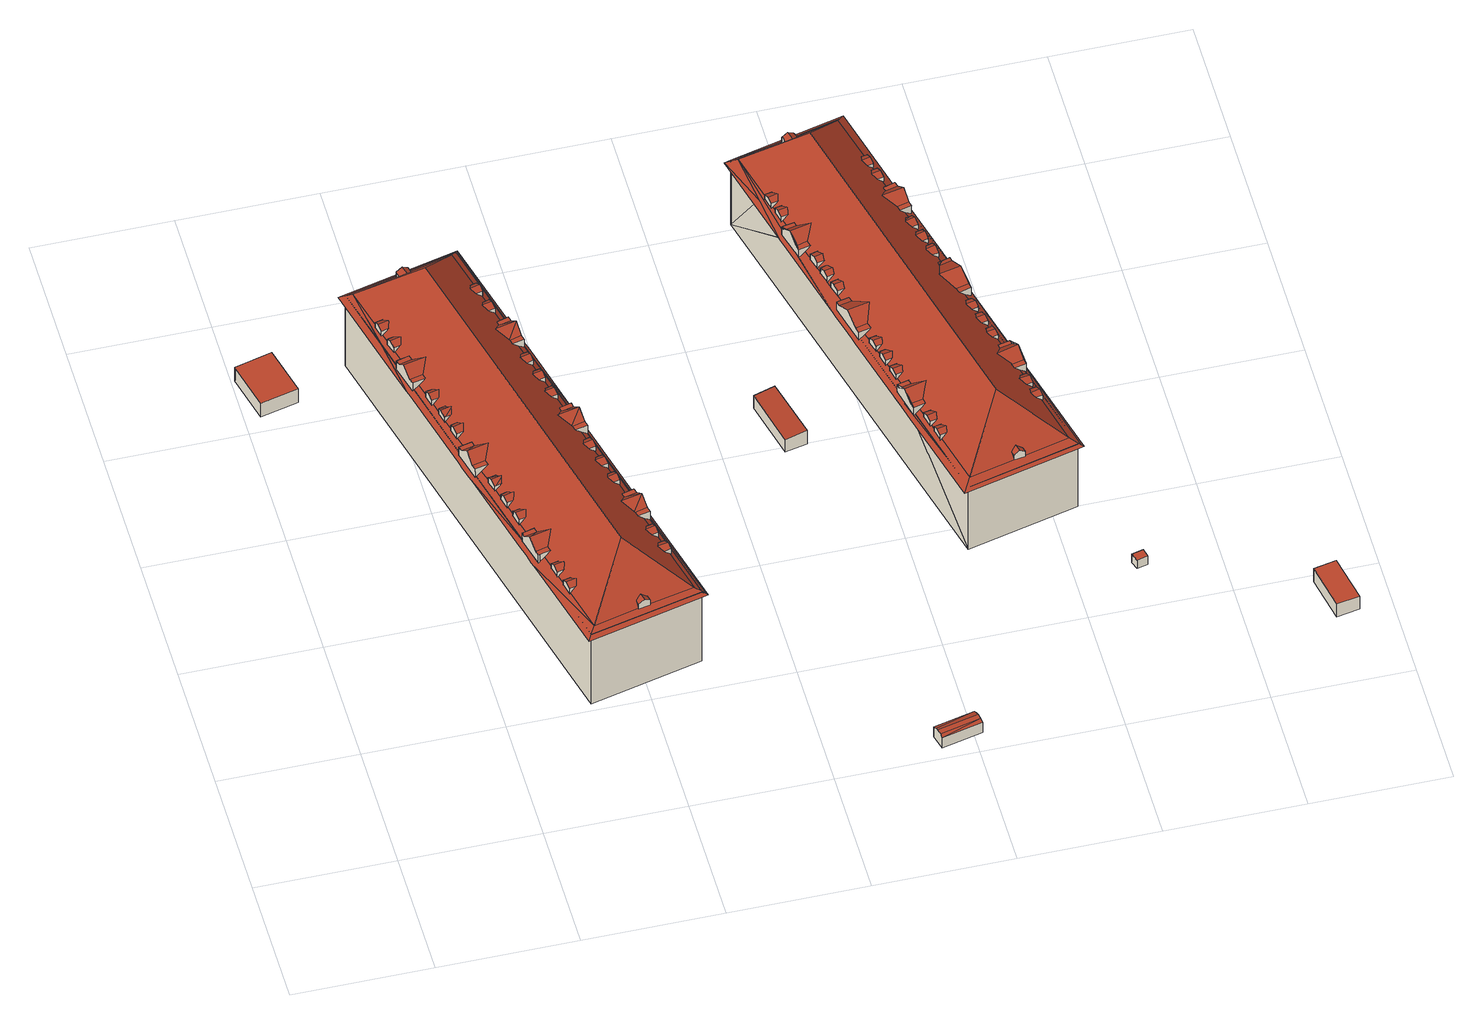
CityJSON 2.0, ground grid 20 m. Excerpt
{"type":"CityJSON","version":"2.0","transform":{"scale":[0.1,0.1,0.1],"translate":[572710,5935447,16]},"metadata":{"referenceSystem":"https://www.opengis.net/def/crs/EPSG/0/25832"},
"CityObjects":{
"building1":{"type":"Building","attributes":{"Grundfläche 2D":"42.204162","Grundhöhe NN":"17.381"},"geometry":[{"type":"Solid","lod":"3","boundaries":[[[[0,1,2,3]],[[4,5,3,2]],[[5,6,0,3]],[[6,7,1,0]],[[7,4,2,1]],[[7,6,5,4]]]],"semantics":{"surfaces":[{"type":"RoofSurface"},{"type":"WallSurface"},{"type":"GroundSurface"}],"values":[[0,1,1,1,1,2]]}}]},
"building2":{"type":"Building","attributes":{"Grundfläche 2D":"1165.401460","Grundhöhe NN":"16.329"},"children":["building2-1","building2-2","building2-3","building2-4","building2-5","building2-6","building2-7","building2-8","building2-9","building2-10","building2-11","building2-12","building2-13","building2-14","building2-15","building2-16","building2-17","building2-18","building2-19","building2-20","building2-21","building2-22"],"geometry":[{"type":"Solid","lod":"3","boundaries":[[[[8,9,10,11,12]],[[13,14,9,8,15]],[[16,13,15,17]],[[18,19,16,17]],[[20,21,22,23]],[[24,20,23,25]],[[26,27,28,25,29]],[[28,24,25]],[[30,31,26,29]],[[32,33,34]],[[32,34,35]],[[36,37,38,39]],[[33,37,36,34]],[[40,35,34,41]],[[42,43,40,41]],[[44,45,46]],[[44,47,45]],[[48,49,50,51]],[[47,49,48,45]],[[52,46,45,53]],[[54,55,52,53]],[[56,57,58,59,60,61,62,63]],[[64,61,60,59,65]],[[66,67,68,69,70,71,72,73,74,75,76,77,78,79,80,81,82,83,84,85,86,87,88,89,90,91,92,93,94,95,96,97,56,63,62]],[[98,99,100,101,102,103,104,105,106,107,108,109,110,72,71,111,112]],[[113,114,115,103,102,101,116,117]],[[118,119,120,113,117,116]],[[119,121,113,120]],[[122,123,124,125,126,127,128,113,121,119,129,130,131,132,133,134,135,136,137,138,139,140,141,142,143,144,145,146,147,148,149,150,151,152,153,154]],[[133,155,156,157,64,65,59,158,159,160,161,162,163,164,165,166,167,134]],[[24,28,27,26,31,142,141,140,139,138,137,136,135,168,169,170,171,172,173,174,162,161,160,159,158,59,175,176,113,128,127,126,125,124,10,9,14,13,16,19,152,151,150,149,148,147,146,145,21,20]],[[177,178,179,180,181,108,107,106,105,104,103,176,175,56,97,96,95,94,93,38,37,33,32,35,40,43,90,89,88,87,86,85,84,83,50,49,47,44,46,52,55,80,79,78,77,76,75,74,73,182,183]],[[56,175,59,58,57]],[[178,177,184]],[[178,184,179]],[[182,185,186,183]],[[177,183,186,184]],[[180,179,184,187]],[[188,189,181,180,187]],[[170,169,190,191]],[[168,192,193,190,169]],[[173,172,171,191,194]],[[171,170,191]],[[195,196,197,174,173,194]],[[114,113,176,103,115]],[[12,122,154,18,17,15,8]],[[153,152,19,18,154]],[[122,12,11,10,124,123]],[[25,23,22,144,143,30,29]],[[31,30,143,142]],[[22,21,145,144]],[[39,38,93,92]],[[34,36,39,92,91,42,41]],[[43,42,91,90]],[[185,182,73,72]],[[184,186,185,72,110,188,187]],[[110,109,108,181,189,188]],[[190,193,166,165,195,194,191]],[[196,195,165,164]],[[197,196,164,163]],[[174,197,163,162]],[[135,134,167,166,193,192,168]],[[51,50,83,82]],[[45,48,51,82,81,54,53]],[[55,54,81,80]],[[60,198,65,199,121,120,117,200,201,202]],[[203,60,202,204]],[[205,206,207,63,203,204,208]],[[201,200,102,206,205]],[[204,202,201,205,208]],[[61,60,203,62]],[[66,62,63,207,206,102,101,100,99,98,112,111,71,70,69,68,67]],[[62,203,63]],[[116,101,102,200,117]],[[121,199,209]],[[129,119,118,116,117,120,121,209,134,133,132,131,130]],[[133,134,209]],[[156,155,133,209,199,65,198,60,61,64,157]]]],"semantics":{"surfaces":[{"type":"RoofSurface"},{"type":"WallSurface"},{"type":"GroundSurface"}],"values":[[0,0,0,0,0,0,0,0,0,0,0,0,0,0,0,0,0,0,0,0,0,0,0,0,0,0,0,0,0,0,0,0,0,0,0,0,0,0,0,0,0,0,0,0,0,1,1,1,1,1,1,1,1,1,1,1,1,1,1,1,1,1,1,1,1,1,1,1,1,2,0,0,0,0,0,0,0,0]]}}]},
"building2-1":{"type":"BuildingInstallation","parents":["building2"],"geometry":[{"type":"MultiSurface","lod":"3","boundaries":[[[210,211,212,213,214,215]],[[216,217,214,213,218,219]],[[211,210,215,220,136]],[[137,221,217,216,219]],[[217,221,220,215,214]]],"semantics":{"surfaces":[{"type":"RoofSurface"},{"type":"WallSurface"}],"values":[0,0,1,1,1]}}]},
"building2-2":{"type":"BuildingInstallation","parents":["building2"],"geometry":[{"type":"MultiSurface","lod":"3","boundaries":[[[222,223,224,225,226,227]],[[228,229,226,225,230,231]],[[223,222,227,232,127]],[[128,233,229,228,231]],[[229,233,232,227,226]]],"semantics":{"surfaces":[{"type":"RoofSurface"},{"type":"WallSurface"}],"values":[0,0,1,1,1]}}]},
"building2-3":{"type":"BuildingInstallation","parents":["building2"],"geometry":[{"type":"MultiSurface","lod":"3","boundaries":[[[234,235,236,237,238,239]],[[240,241,242,235,234,243]],[[242,241,244]],[[239,245,246,243,234]],[[241,240,243,246,57,244]],[[239,238,237,58,245]]],"semantics":{"surfaces":[{"type":"RoofSurface"},{"type":"WallSurface"}],"values":[0,0,1,1,1,1]}}]},
"building2-4":{"type":"BuildingInstallation","parents":["building2"],"geometry":[{"type":"MultiSurface","lod":"3","boundaries":[[[247,248,249,250,251,252]],[[253,254,255,252,251,256]],[[257,250,249,248,85]],[[250,257,258,256,251]],[[254,253,256,258,84]]],"semantics":{"surfaces":[{"type":"RoofSurface"},{"type":"WallSurface"}],"values":[0,0,1,1,1]}}]},
"building2-5":{"type":"BuildingInstallation","parents":["building2"],"geometry":[{"type":"MultiSurface","lod":"3","boundaries":[[[259,260,261,262,263,264]],[[265,266,264,263,267]],[[105,261,260]],[[105,268,262,261]],[[262,268,104,267,263]],[[265,267,104]]],"semantics":{"surfaces":[{"type":"RoofSurface"},{"type":"WallSurface"}],"values":[0,0,1,1,1,1]}}]},
"building2-6":{"type":"BuildingInstallation","parents":["building2"],"geometry":[{"type":"MultiSurface","lod":"3","boundaries":[[[269,270,271,272,273]],[[274,270,269]],[[275,276,277]],[[278,272,271,275,277]],[[279,140,274,269,273]],[[278,277,276,141,280]],[[278,280,279,273,272]]],"semantics":{"surfaces":[{"type":"RoofSurface"},{"type":"WallSurface"}],"values":[0,0,0,0,1,1,1]}}]},
"building2-7":{"type":"BuildingInstallation","parents":["building2"],"geometry":[{"type":"MultiSurface","lod":"3","boundaries":[[[281,282,283,284,285]],[[286,287,285,284,288]],[[289,283,282,87]],[[283,289,290,288,284]],[[286,288,290,86]]],"semantics":{"surfaces":[{"type":"RoofSurface"},{"type":"WallSurface"}],"values":[0,0,1,1,1]}}]},
"building2-8":{"type":"BuildingInstallation","parents":["building2"],"geometry":[{"type":"MultiSurface","lod":"3","boundaries":[[[291,292,293,294,295]],[[296,297,298,299,295,294]],[[300,293,292,77]],[[293,300,301,296,294]],[[301,76,298,297,296]]],"semantics":{"surfaces":[{"type":"RoofSurface"},{"type":"WallSurface"}],"values":[0,0,1,1,1]}}]},
"building2-9":{"type":"BuildingInstallation","parents":["building2"],"geometry":[{"type":"MultiSurface","lod":"3","boundaries":[[[302,303,304,305,306,307]],[[308,309,306,305,310,311]],[[303,302,307,312,160]],[[309,308,311,161,313]],[[309,313,312,307,306]]],"semantics":{"surfaces":[{"type":"RoofSurface"},{"type":"WallSurface"}],"values":[0,0,1,1,1]}}]},
"building2-10":{"type":"BuildingInstallation","parents":["building2"],"geometry":[{"type":"MultiSurface","lod":"3","boundaries":[[[314,315,316,317,318,319]],[[320,321,318,317,322,323]],[[315,314,319,324,158]],[[321,320,323,159,325]],[[321,325,324,319,318]]],"semantics":{"surfaces":[{"type":"RoofSurface"},{"type":"WallSurface"}],"values":[0,0,1,1,1]}}]},
"building2-11":{"type":"BuildingInstallation","parents":["building2"],"geometry":[{"type":"MultiSurface","lod":"3","boundaries":[[[326,327,328,329,330]],[[331,327,326]],[[332,333,334]],[[335,329,328,332,334]],[[331,326,330,336,148]],[[337,335,334,333,149]],[[335,337,336,330,329]]],"semantics":{"surfaces":[{"type":"RoofSurface"},{"type":"WallSurface"}],"values":[0,0,0,0,1,1,1]}}]},
"building2-12":{"type":"BuildingInstallation","parents":["building2"],"geometry":[{"type":"MultiSurface","lod":"3","boundaries":[[[338,339,340,341,342]],[[343,344,345,339,338]],[[342,341,340,346,125]],[[347,345,344,343,126]],[[345,347,346,340,339]]],"semantics":{"surfaces":[{"type":"RoofSurface"},{"type":"WallSurface"}],"values":[0,0,1,1,1]}}]},
"building2-13":{"type":"BuildingInstallation","parents":["building2"],"geometry":[{"type":"MultiSurface","lod":"3","boundaries":[[[348,349,350,351,352]],[[353,354,350,349,355]],[[356,348,352,89]],[[348,356,357,355,349]],[[357,88,353,355]]],"semantics":{"surfaces":[{"type":"RoofSurface"},{"type":"WallSurface"}],"values":[0,0,1,1,1]}}]},
"building2-14":{"type":"BuildingInstallation","parents":["building2"],"geometry":[{"type":"MultiSurface","lod":"3","boundaries":[[[358,359,360,361,362]],[[363,364,361,360]],[[359,358,362,365,138]],[[364,363,139,366]],[[364,366,365,362,361]]],"semantics":{"surfaces":[{"type":"RoofSurface"},{"type":"WallSurface"}],"values":[0,0,1,1,1]}}]},
"building2-15":{"type":"BuildingInstallation","parents":["building2"],"geometry":[{"type":"MultiSurface","lod":"3","boundaries":[[[367,368,369,370,371]],[[372,373,374,371,370,375]],[[376,369,368,79]],[[369,376,377,375,370]],[[377,78,373,372,375]]],"semantics":{"surfaces":[{"type":"RoofSurface"},{"type":"WallSurface"}],"values":[0,0,1,1,1]}}]},
"building2-16":{"type":"BuildingInstallation","parents":["building2"],"geometry":[{"type":"MultiSurface","lod":"3","boundaries":[[[378,379,380,381,382,383]],[[384,385,382,381,386,387]],[[379,378,383,388,146]],[[147,389,385,384,387]],[[385,389,388,383,382]]],"semantics":{"surfaces":[{"type":"RoofSurface"},{"type":"WallSurface"}],"values":[0,0,1,1,1]}}]},
"building2-17":{"type":"BuildingInstallation","parents":["building2"],"geometry":[{"type":"MultiSurface","lod":"3","boundaries":[[[390,391,392,393,394,395]],[[396,397,394,393,398,399]],[[391,390,395,400,150]],[[151,401,397,396,399]],[[397,401,400,395,394]]],"semantics":{"surfaces":[{"type":"RoofSurface"},{"type":"WallSurface"}],"values":[0,0,1,1,1]}}]},
"building2-18":{"type":"BuildingInstallation","parents":["building2"],"geometry":[{"type":"MultiSurface","lod":"3","boundaries":[[[402,403,404,405]],[[403,402,406,407,408]],[[405,404,107]],[[405,107,409,406,402]],[[409,106,408,407,406]]],"semantics":{"surfaces":[{"type":"RoofSurface"},{"type":"WallSurface"}],"values":[0,0,1,1,1]}}]},
"building2-19":{"type":"BuildingInstallation","parents":["building2"],"geometry":[{"type":"MultiSurface","lod":"3","boundaries":[[[410,411,412,413,414,415]],[[416,417,415,414,418]],[[97,419,413,412,411]],[[413,419,420,418,414]],[[416,418,420,96]]],"semantics":{"surfaces":[{"type":"RoofSurface"},{"type":"WallSurface"}],"values":[0,0,1,1,1]}}]},
"building2-20":{"type":"BuildingInstallation","parents":["building2"],"geometry":[{"type":"MultiSurface","lod":"3","boundaries":[[[421,422,423,424,425]],[[426,427,428,423,422,429]],[[95,430,421,425]],[[421,430,431,429,422]],[[427,426,429,431,94]]],"semantics":{"surfaces":[{"type":"RoofSurface"},{"type":"WallSurface"}],"values":[0,0,1,1,1]}}]},
"building2-21":{"type":"BuildingInstallation","parents":["building2"],"geometry":[{"type":"MultiSurface","lod":"3","boundaries":[[[432,433,434,435,436,437]],[[438,439,440,437,436,441]],[[442,435,434,433,75]],[[435,442,443,441,436]],[[443,74,439,438,441]]],"semantics":{"surfaces":[{"type":"RoofSurface"},{"type":"WallSurface"}],"values":[0,0,1,1,1]}}]},
"building2-22":{"type":"BuildingInstallation","parents":["building2"],"geometry":[{"type":"MultiSurface","lod":"3","boundaries":[[[444,445,446,447,448,449]],[[450,451,448,447,452,453]],[[445,444,449,454,114]],[[115,455,451,450,453]],[[451,455,454,449,448]]],"semantics":{"surfaces":[{"type":"RoofSurface"},{"type":"WallSurface"}],"values":[0,0,1,1,1]}}]},
"building3":{"type":"Building","attributes":{"Grundfläche 2D":"14.550416","Grundhöhe NN":"18.063"},"geometry":[{"type":"Solid","lod":"3","boundaries":[[[[456,457,458]],[[459,457,456]],[[460,459,456,461]],[[462,460,461,463,464]],[[462,464,465]],[[458,457,466,467]],[[464,463,461,456,458,467,468]],[[465,464,468,469]],[[457,459,460,462,465,469,466]],[[468,467,466,469]]]],"semantics":{"surfaces":[{"type":"RoofSurface"},{"type":"WallSurface"},{"type":"GroundSurface"}],"values":[[0,0,0,0,0,1,1,1,1,2]]}}]},
"building4":{"type":"Building","attributes":{"Grundfläche 2D":"29.953715","Grundhöhe NN":"17.916"},"geometry":[{"type":"Solid","lod":"3","boundaries":[[[[470,471,472,473]],[[474,475,473,472]],[[475,476,470,473]],[[476,477,471,470]],[[477,474,472,471]],[[477,476,475,474]]]],"semantics":{"surfaces":[{"type":"RoofSurface"},{"type":"WallSurface"},{"type":"GroundSurface"}],"values":[[0,1,1,1,1,2]]}}]},
"building5":{"type":"Building","attributes":{"Grundfläche 2D":"1111.684015","Grundhöhe NN":"17.907"},"children":["building5-1","building5-2","building5-3","building5-4","building5-5","building5-6","building5-7","building5-8","building5-9","building5-10","building5-11","building5-12","building5-13","building5-14","building5-15","building5-16","building5-17","building5-18","building5-19","building5-20","building5-21","building5-22"],"geometry":[{"type":"MultiSurface","lod":"3","boundaries":[[[478,479,480,481,482]],[[483,484,485,486,487]],[[480,479,485,484]],[[488,489,490,483,487]],[[491,492,493,494]],[[495,491,494,496]],[[497,495,496,498]],[[499,500,497,498]],[[501,502,503,504]],[[503,502,505]],[[506,505,502]],[[507,508,509]],[[510,511,508,507,512]],[[513,514,509,508,511]],[[503,514,513,504]],[[515,516,517,518,519,520,521,522]],[[517,523,524,525,526,527,528,529,530,531,532,533,534,535,536,537,538,539,540,541,542,543,544,545,546,547,548,549,550,551,552,553,554,555,556,557,558,559,560,561,562,563,564,565,566,519,518]],[[567,568,569,570,571,572,573,574,575,576,577,578,579,580,581,582,583,584,585,586,587,588,589,590,591,592,593,594,595,596,597,598,599,600,601,602,603,522,521,520,604,605,606,607,608,609,610,611,612,613,614,615,616]],[[616,615,614,617,618]],[[619,620,554,621,622,616,618,617]],[[623,619,624,555]],[[554,620,619,623,555]],[[556,555,554,555,624]],[[625,626,627,628,554,553,629]],[[630,631,632,549,548,547,546,545,544,543,542,492,491,495,497,500,539,538,537,536,535,534,533,532,633,634,635,636,637,527,526,525,524,523,517,638,639,554,628,627,626,625,629,640,641]],[[581,580,579,578,577,642,643,644,645,646,647,648,571,570,569,568,567,616,639,638,522,603,602,601,600,599,488,487,486,485,479,478,594,593,592,591,590,589,588,587,512,507,509,514,503,505,506,584,583,582]],[[649,650,634,633,651]],[[650,652,635,634]],[[653,636,635,652]],[[637,636,653,654,655]],[[656,657,648,647,658]],[[647,646,645,659,658]],[[660,659,645,644,643]],[[642,661,662,663,660,643]],[[664,665,641,640,666]],[[630,667,668,631]],[[667,630,641,665]],[[632,631,668,669]],[[522,638,517,516,515]],[[621,554,639,616,622]],[[481,480,484]],[[484,483,490]],[[652,650,649]],[[654,653,652]],[[667,665,664]],[[668,667,670,669]],[[594,478,482,481,596,595]],[[597,490,489,488,599,598]],[[490,597,596,481,484]],[[496,494,493,541,540,499,498]],[[500,499,540,539]],[[493,492,542,541]],[[506,502,501,585,584]],[[510,512,587,586]],[[513,511,510,586,585,501,504]],[[649,530,529,654,652]],[[654,529,528,527,637,655]],[[532,531,530,649,651,633]],[[571,648,657,656,573,572]],[[575,574,663,662,661,642,577,576]],[[663,574,573,656,658,659,660]],[[669,670,667,664,552,551,550]],[[549,632,669,550]],[[666,640,629,553]],[[664,666,553,552]],[[671,672,673,521,674,675,676]],[[671,676,677,678]],[[679,677,680,681]],[[677,679,678]],[[682,683,684,620,685,618,615,680,677,686]],[[684,683,623]],[[687,683,688,689]],[[683,687,690]],[[555,623,683,690,691]],[[689,688,692,518]],[[674,692,688,675]],[[688,683,682,686,677,676,675]],[[521,520,519,518,692,674]],[[605,604,520,521,673,672,671,606]],[[671,678,576,609,608,607,606,595]],[[606,671,595]],[[576,678,609]],[[610,609,678,611]],[[615,614,613,612,611,678,679,681,680]],[[614,615,618,617]],[[617,618,685,620,619]],[[620,684,623,619]],[[557,556,624,555,691,690,687,558]],[[550,687,693,694,689,565,564,563,562,561,560,559,558]],[[550,558,687]],[[687,689,693]],[[689,694,693]],[[566,565,689,518,519]]],"semantics":{"surfaces":[{"type":"RoofSurface"},{"type":"WallSurface"},{"type":"GroundSurface"}],"values":[0,0,0,0,0,0,0,0,0,0,0,0,0,0,0,0,0,0,0,0,0,0,0,0,0,0,0,0,0,0,0,0,0,0,0,0,0,0,0,0,1,1,1,1,1,1,1,1,1,1,1,1,1,1,1,1,1,1,1,1,1,1,1,1,1,1,1,1,1,1,1,1,1,1,1,1,2,0,0,0,0,0,0,0,0,0,0,0,0,0,0,0,0]}}]},
"building5-1":{"type":"BuildingInstallation","parents":["building5"],"geometry":[{"type":"MultiSurface","lod":"3","boundaries":[[[695,696,697,698,699,700]],[[701,702,699,698,703,704]],[[696,695,700,705,535]],[[702,701,704,536,706]],[[702,706,705,700,699]]],"semantics":{"surfaces":[{"type":"RoofSurface"},{"type":"WallSurface"}],"values":[0,0,1,1,1]}}]},
"building5-2":{"type":"BuildingInstallation","parents":["building5"],"geometry":[{"type":"MultiSurface","lod":"3","boundaries":[[[707,708,709,710,711]],[[712,710,709,713,714]],[[707,711,543]],[[544,712,714]],[[712,544,543,711,710]]],"semantics":{"surfaces":[{"type":"RoofSurface"},{"type":"WallSurface"}],"values":[0,0,1,1,1]}}]},
"building5-3":{"type":"BuildingInstallation","parents":["building5"],"geometry":[{"type":"MultiSurface","lod":"3","boundaries":[[[715,716,717,718,719,720]],[[721,722,723,720,719,724]],[[718,717,716,603,725]],[[718,725,726,724,719]],[[722,721,724,726,602]]],"semantics":{"surfaces":[{"type":"RoofSurface"},{"type":"WallSurface"}],"values":[0,0,1,1,1]}}]},
"building5-4":{"type":"BuildingInstallation","parents":["building5"],"geometry":[{"type":"MultiSurface","lod":"3","boundaries":[[[727,728,729,730,731,732]],[[733,734,731,730,735,736]],[[728,727,732,737,533]],[[738,734,733,736,534]],[[734,738,737,732,731]]],"semantics":{"surfaces":[{"type":"RoofSurface"},{"type":"WallSurface"}],"values":[0,0,1,1,1]}}]},
"building5-5":{"type":"BuildingInstallation","parents":["building5"],"geometry":[{"type":"MultiSurface","lod":"3","boundaries":[[[739,740,741,742,743,744]],[[745,746,747,744,743,748]],[[742,741,740,593,749]],[[742,749,750,748,743]],[[745,748,750,592,746]]],"semantics":{"surfaces":[{"type":"RoofSurface"},{"type":"WallSurface"}],"values":[0,0,1,1,1]}}]},
"building5-6":{"type":"BuildingInstallation","parents":["building5"],"geometry":[{"type":"MultiSurface","lod":"3","boundaries":[[[751,752,753,754,755]],[[756,757,758,752,751,759]],[[755,516,760,759,751]],[[761,757,756,759,760,515]],[[758,757,761]],[[516,755,754]]],"semantics":{"surfaces":[{"type":"RoofSurface"},{"type":"WallSurface"}],"values":[0,0,1,1,1,1]}}]},
"building5-7":{"type":"BuildingInstallation","parents":["building5"],"geometry":[{"type":"MultiSurface","lod":"3","boundaries":[[[762,763,764,765,766,767]],[[768,769,766,765,770,771]],[[772,621,763,762,767]],[[769,768,771,622,773]],[[769,773,772,767,766]]],"semantics":{"surfaces":[{"type":"RoofSurface"},{"type":"WallSurface"}],"values":[0,0,1,1,1]}}]},
"building5-8":{"type":"BuildingInstallation","parents":["building5"],"geometry":[{"type":"MultiSurface","lod":"3","boundaries":[[[774,775,776,777,778,779]],[[780,781,782,779,778,783]],[[777,776,775,581,784]],[[777,784,785,783,778]],[[781,780,783,785,580]]],"semantics":{"surfaces":[{"type":"RoofSurface"},{"type":"WallSurface"}],"values":[0,0,1,1,1]}}]},
"building5-9":{"type":"BuildingInstallation","parents":["building5"],"geometry":[{"type":"MultiSurface","lod":"3","boundaries":[[[786,787,788,789,790,791]],[[792,793,790,789,794,795]],[[787,786,791,796,525]],[[526,797,793,792,795]],[[793,797,796,791,790]]],"semantics":{"surfaces":[{"type":"RoofSurface"},{"type":"WallSurface"}],"values":[0,0,1,1,1]}}]},
"building5-10":{"type":"BuildingInstallation","parents":["building5"],"geometry":[{"type":"MultiSurface","lod":"3","boundaries":[[[798,799,800,801,802,803]],[[804,805,806,803,802,807]],[[801,800,799,591,808]],[[801,808,809,807,802]],[[805,804,807,809,590]]],"semantics":{"surfaces":[{"type":"RoofSurface"},{"type":"WallSurface"}],"values":[0,0,1,1,1]}}]},
"building5-11":{"type":"BuildingInstallation","parents":["building5"],"geometry":[{"type":"MultiSurface","lod":"3","boundaries":[[[810,811,812,813,814,815]],[[816,817,814,813,818,819]],[[811,810,815,820,537]],[[817,816,819,538,821]],[[817,821,820,815,814]]],"semantics":{"surfaces":[{"type":"RoofSurface"},{"type":"WallSurface"}],"values":[0,0,1,1,1]}}]},
"building5-12":{"type":"BuildingInstallation","parents":["building5"],"geometry":[{"type":"MultiSurface","lod":"3","boundaries":[[[822,823,824,825,826,827]],[[828,829,826,825,830,831]],[[823,822,827,832,625]],[[829,828,831,626,833]],[[829,833,832,827,826]]],"semantics":{"surfaces":[{"type":"RoofSurface"},{"type":"WallSurface"}],"values":[0,0,1,1,1]}}]},
"building5-13":{"type":"BuildingInstallation","parents":["building5"],"geometry":[{"type":"MultiSurface","lod":"3","boundaries":[[[834,835,836,837,838,839]],[[840,841,842,839,838,843]],[[837,836,835,570,844]],[[837,844,845,843,838]],[[840,843,845,569,841]]],"semantics":{"surfaces":[{"type":"RoofSurface"},{"type":"WallSurface"}],"values":[0,0,1,1,1]}}]},
"building5-14":{"type":"BuildingInstallation","parents":["building5"],"geometry":[{"type":"MultiSurface","lod":"3","boundaries":[[[846,847,848,849,850,851]],[[852,853,851,850,854]],[[855,853,852]],[[849,848,847,579,856]],[[849,856,857,854,850]],[[855,852,854,857,578]]],"semantics":{"surfaces":[{"type":"RoofSurface"},{"type":"WallSurface"}],"values":[0,0,0,1,1,1]}}]},
"building5-15":{"type":"BuildingInstallation","parents":["building5"],"geometry":[{"type":"MultiSurface","lod":"3","boundaries":[[[858,859,860,861,862]],[[863,861,860,864,865,866]],[[859,858,862,867,600]],[[601,868,863,866,865]],[[863,868,867,862,861]]],"semantics":{"surfaces":[{"type":"RoofSurface"},{"type":"WallSurface"}],"values":[0,0,1,1,1]}}]},
"building5-16":{"type":"BuildingInstallation","parents":["building5"],"geometry":[{"type":"MultiSurface","lod":"3","boundaries":[[[869,870,871,872,873]],[[874,875,872,871,876,877]],[[873,545,869]],[[878,875,874,877,546]],[[875,878,545,873,872]]],"semantics":{"surfaces":[{"type":"RoofSurface"},{"type":"WallSurface"}],"values":[0,0,1,1,1]}}]},
"building5-17":{"type":"BuildingInstallation","parents":["building5"],"geometry":[{"type":"MultiSurface","lod":"3","boundaries":[[[879,880,881,882]],[[883,884,880,879]],[[882,881,583,885]],[[882,885,886,883,879]],[[884,883,886,582]]],"semantics":{"surfaces":[{"type":"RoofSurface"},{"type":"WallSurface"}],"values":[0,0,1,1,1]}}]},
"building5-18":{"type":"BuildingInstallation","parents":["building5"],"geometry":[{"type":"MultiSurface","lod":"3","boundaries":[[[887,888,889,890,891,892]],[[893,894,895,888,887,896]],[[892,891,890,568,897]],[[892,897,898,896,887]],[[893,896,898,567,894]]],"semantics":{"surfaces":[{"type":"RoofSurface"},{"type":"WallSurface"}],"values":[0,0,1,1,1]}}]},
"building5-19":{"type":"BuildingInstallation","parents":["building5"],"geometry":[{"type":"MultiSurface","lod":"3","boundaries":[[[899,900,901,902,903]],[[904,905,902,901,906,907]],[[899,903,547]],[[908,905,904,907,548]],[[905,908,547,903,902]]],"semantics":{"surfaces":[{"type":"RoofSurface"},{"type":"WallSurface"}],"values":[0,0,1,1,1]}}]},
"building5-20":{"type":"BuildingInstallation","parents":["building5"],"geometry":[{"type":"MultiSurface","lod":"3","boundaries":[[[909,910,911,912,913,914]],[[915,916,913,912,917,918]],[[910,909,914,919,523]],[[916,915,918,524,920]],[[916,920,919,914,913]]],"semantics":{"surfaces":[{"type":"RoofSurface"},{"type":"WallSurface"}],"values":[0,0,1,1,1]}}]},
"building5-21":{"type":"BuildingInstallation","parents":["building5"],"geometry":[{"type":"MultiSurface","lod":"3","boundaries":[[[921,922,923,924,925,926]],[[927,928,929,926,925,930]],[[924,923,922,589,931]],[[924,931,932,930,925]],[[928,927,930,932,588]]],"semantics":{"surfaces":[{"type":"RoofSurface"},{"type":"WallSurface"}],"values":[0,0,1,1,1]}}]},
"building5-22":{"type":"BuildingInstallation","parents":["building5"],"geometry":[{"type":"MultiSurface","lod":"3","boundaries":[[[933,934,935,936,937,938]],[[939,940,937,936,941,942]],[[934,933,938,943,627]],[[940,939,942,628,944]],[[940,944,943,938,937]]],"semantics":{"surfaces":[{"type":"RoofSurface"},{"type":"WallSurface"}],"values":[0,0,1,1,1]}}]},
"building6":{"type":"Building","attributes":{"Grundfläche 2D":"2.301781","Grundhöhe NN":"17.955"},"geometry":[{"type":"Solid","lod":"3","boundaries":[[[[945,946,947,948]],[[949,950,948,947]],[[950,951,945,948]],[[951,952,946,945]],[[952,949,947,946]],[[952,951,950,949]]]],"semantics":{"surfaces":[{"type":"RoofSurface"},{"type":"WallSurface"},{"type":"GroundSurface"}],"values":[[0,1,1,1,1,2]]}}]},
"building7":{"type":"Building","attributes":{"Grundfläche 2D":"24.076117","Grundhöhe NN":"17.583"},"geometry":[{"type":"Solid","lod":"3","boundaries":[[[[953,954,955,956]],[[957,958,956,955]],[[958,959,953,956]],[[959,960,954,953]],[[960,957,955,954]],[[960,959,958,957]]]],"semantics":{"surfaces":[{"type":"RoofSurface"},{"type":"WallSurface"},{"type":"GroundSurface"}],"values":[[0,1,1,1,1,2]]}}]}
},
"vertices":[
[20,816,41],[75,829,41],[57,902,41],[3,888,41],[57,902,14],[3,888,14],[20,816,14],[75,829,14],
[190,737,154],[209,742,154],[207,749,154],[191,745,154],[188,744,154],[225,730,167],[209,741,155],[193,723,167],[216,712,154],[197,707,154],[199,700,154],[218,704,154],[251,570,154],[249,577,154],[230,572,154],[232,565,154],[251,569,155],[236,551,167],[258,540,154],[258,540,155],[267,558,167],[239,535,154],[241,528,154],[260,532,154],[412,412,167],[427,400,155],[442,419,167],[421,429,155],[446,404,154],[428,399,154],[430,392,154],[448,396,154],[421,429,154],[439,434,154],[437,441,154],[419,436,154],[369,584,167],[400,591,167],[378,601,155],[385,572,155],[404,576,154],[386,571,154],[388,564,154],[406,568,154],[378,601,154],[396,606,154],[395,613,154],[377,608,154],[473,256,145],[408,241,145],[391,237,145],[326,221,145],[320,212,139],[315,205,134],[490,248,134],[482,252,139],[278,355,134],[299,297,139],[444,436,134],[442,442,134],[409,577,134],[405,592,134],[402,608,134],[400,614,134],[363,740,139],[355,738,145],[360,717,145],[364,700,145],[368,683,145],[373,666,145],[377,649,145],[381,632,145],[386,611,145],[395,613,138],[406,568,138],[397,566,145],[402,546,145],[406,528,145],[411,511,145],[415,494,145],[419,478,145],[423,461,145],[428,439,145],[437,441,138],[448,396,138],[439,394,145],[444,373,145],[449,356,145],[453,340,145],[457,323,145],[363,764,134],[359,780,134],[358,786,134],[321,936,134],[316,929,139],[310,920,145],[326,855,145],[330,838,145],[335,821,145],[339,804,145],[344,783,145],[350,784,140],[352,785,139],[369,742,134],[367,749,134],[164,884,145],[228,900,145],[245,904,145],[146,893,134],[155,888,140],[183,743,134],[192,706,134],[178,797,140],[179,793,140],[188,744,138],[191,745,140],[198,747,145],[192,769,145],[188,786,145],[184,802,145],[180,819,145],[194,699,134],[227,564,134],[230,550,134],[234,534,134],[236,527,134],[274,400,139],[282,402,145],[276,425,145],[272,442,145],[268,459,145],[264,476,145],[260,492,145],[256,509,145],[250,530,145],[241,528,138],[230,572,138],[240,574,145],[234,596,145],[230,614,145],[226,630,145],[222,647,145],[218,664,145],[214,681,145],[208,702,145],[200,700,139],[199,700,138],[269,392,134],[273,378,134],[276,362,134],[310,287,145],[306,304,145],[302,320,145],[298,337,145],[293,358,145],[286,357,140],[286,356,140],[284,356,138],[273,400,138],[273,400,139],[291,405,154],[293,397,154],[294,397,155],[309,386,167],[300,368,155],[300,368,154],[302,360,154],[384,301,219],[252,840,219],[343,744,155],[327,756,167],[336,773,155],[336,773,154],[335,780,154],[345,736,154],[344,743,154],[358,763,167],[363,740,154],[361,748,154],[354,778,154],[352,785,154],[350,784,154],[274,393,154],[278,379,167],[274,400,154],[273,400,154],[282,363,154],[284,356,154],[286,356,154],[286,357,154],[300,293,139],[277,387,139],[155,889,139],[155,889,3],[320,212,3],[482,251,139],[482,251,3],[318,929,3],[318,929,138],[436,443,139],[482,252,3],[277,388,139],
[276,425,154],[286,427,154],[288,436,158],[288,437,159],[273,434,159],[275,424,154],[272,442,154],[271,442,154],[287,438,158],[282,444,154],[275,424,144],[271,442,144],
[184,802,154],[193,804,154],[195,813,158],[195,814,159],[180,810,159],[182,802,154],[180,819,154],[178,819,154],[195,815,158],[189,822,154],[182,802,144],[178,819,144],
[400,238,159],[397,250,159],[392,247,156],[390,244,154],[391,237,154],[391,236,154],[408,241,154],[406,248,154],[400,250,157],[408,240,154],[406,248,153],[391,236,145],[408,240,144],
[392,532,158],[397,526,154],[406,528,154],[407,529,154],[405,537,159],[391,533,159],[402,546,154],[393,543,154],[391,535,158],[403,546,154],[407,529,144],[403,546,144],
[316,842,158],[321,836,154],[330,838,154],[331,838,154],[329,847,159],[315,843,159],[317,853,154],[315,845,158],[326,855,154],[331,838,145],
[260,492,154],[271,503,158],[271,504,159],[256,500,159],[259,492,154],[269,494,154],[271,505,158],[265,511,154],[256,509,154],[254,509,154],[259,492,144],[254,509,144],
[400,498,158],[405,492,154],[415,494,154],[413,503,159],[399,500,159],[401,509,154],[399,501,158],[411,511,154],[415,494,144],[411,511,144],
[358,670,158],[363,664,154],[373,666,154],[371,675,159],[357,672,159],[369,683,154],[368,683,154],[359,681,154],[357,673,158],[373,666,144],[369,683,145],
[302,320,154],[311,322,154],[313,331,158],[313,332,159],[299,329,159],[301,320,154],[298,337,154],[297,337,154],[313,333,158],[307,339,154],[301,320,144],[297,337,144],
[310,287,154],[319,289,154],[321,297,158],[322,299,159],[307,295,159],[309,286,154],[306,304,154],[305,304,154],[321,300,158],[315,306,154],[309,286,144],[305,304,144],
[226,630,154],[237,641,158],[238,642,159],[222,638,159],[225,629,154],[236,632,154],[237,642,158],[231,649,154],[222,647,154],[221,646,154],[225,629,144],[221,646,144],
[204,781,159],[188,777,159],[191,768,154],[192,769,154],[202,771,154],[197,788,154],[188,786,154],[186,785,154],[191,768,144],[186,785,144],
[423,461,154],[421,470,159],[407,466,159],[408,465,158],[413,459,154],[409,476,154],[407,468,158],[419,478,154],[423,461,144],[419,478,144],
[268,459,154],[277,461,154],[280,471,159],[265,467,159],[267,458,154],[273,478,154],[263,475,154],[267,458,144],[263,475,144],
[366,636,158],[371,630,154],[381,632,154],[379,641,159],[365,638,159],[377,649,154],[367,647,154],[365,639,158],[377,650,154],[381,632,144],[377,650,144],
[234,596,154],[244,599,154],[245,608,158],[246,609,159],[231,605,159],[233,596,154],[230,614,154],[229,613,154],[245,610,158],[239,616,154],[233,596,144],[229,613,144],
[218,664,154],[227,666,154],[229,675,158],[229,676,159],[214,672,159],[216,663,154],[214,681,154],[212,680,154],[229,677,158],[223,683,154],[216,663,144],[212,680,144],
[337,813,159],[323,810,159],[329,802,154],[339,804,154],[335,822,154],[335,821,154],[325,819,154],[335,822,145],
[442,327,158],[447,320,154],[457,323,154],[458,323,154],[456,331,159],[441,328,159],[443,338,154],[441,329,158],[453,340,154],[458,323,144],[453,340,144],
[449,356,154],[447,365,159],[433,361,159],[434,360,158],[439,354,154],[444,373,154],[435,371,154],[433,362,158],[445,373,154],[449,356,144],[445,373,144],
[350,704,158],[355,697,154],[364,700,154],[365,700,154],[363,709,159],[348,705,159],[360,717,154],[351,715,154],[349,707,158],[361,717,154],[365,700,145],[361,717,145],
[228,900,154],[230,892,154],[239,891,158],[240,891,159],[237,903,159],[228,901,154],[245,904,154],[245,905,154],[241,891,158],[247,896,154],[228,901,144],[245,905,144],
[807,23,42],[749,3,40],[808,17,40],[748,9,42],[746,15,44],[805,29,44],[745,20,42],[804,35,42],[802,40,40],[743,26,40],[749,3,21],[808,17,21],[802,40,21],[743,26,21],
[680,577,43],[712,584,45],[690,673,45],[659,665,43],[690,673,19],[659,665,19],[680,577,19],[712,584,19],
[971,572,156],[972,566,156],[990,570,156],[988,576,156],[987,576,156],[998,538,156],[994,554,170],[963,545,170],[980,534,157],[980,533,156],[982,526,156],[997,529,156],[999,530,156],[802,697,157],[800,705,156],[782,701,156],[784,693,157],[821,678,170],[790,671,170],[812,653,156],[795,649,156],[797,640,156],[815,644,156],[948,742,156],[938,739,156],[931,730,157],[949,735,157],[931,731,157],[930,737,156],[942,684,157],[943,684,157],[940,686,158],[962,682,156],[961,689,157],[945,677,156],[955,711,170],[924,704,170],[958,376,148],[942,372,148],[877,356,148],[871,347,143],[866,339,137],[1041,382,137],[1032,387,142],[1023,392,148],[858,433,148],[853,450,148],[851,460,148],[847,478,148],[843,492,148],[837,490,143],[834,489,141],[823,536,141],[824,536,142],[832,538,148],[828,554,148],[824,571,148],[821,582,148],[817,600,148],[814,610,148],[810,627,148],[806,642,148],[797,640,141],[782,701,141],[792,703,148],[788,718,148],[783,736,148],[781,746,148],[777,765,148],[774,774,148],[770,792,148],[766,807,148],[757,805,141],[755,813,141],[745,851,141],[748,852,143],[721,991,148],[732,916,142],[742,844,137],[746,828,137],[777,700,137],[779,691,137],[785,670,137],[790,648,137],[792,639,137],[818,534,137],[819,528,137],[823,512,137],[829,488,137],[887,950,148],[891,932,148],[893,923,148],[898,905,148],[902,889,148],[908,891,143],[911,892,141],[922,846,141],[922,845,141],[921,845,142],[913,843,148],[917,828,148],[921,810,148],[924,800,148],[928,782,148],[930,772,148],[935,754,148],[938,739,148],[948,742,141],[962,682,141],[953,679,148],[957,663,148],[961,645,148],[964,636,148],[968,618,148],[971,607,148],[975,590,148],[979,574,148],[987,576,141],[988,576,141],[999,530,141],[997,529,143],[990,528,148],[994,513,148],[998,495,148],[1000,486,148],[1005,469,148],[1004,531,137],[1002,539,137],[967,683,137],[965,690,137],[960,712,137],[954,736,137],[952,743,137],[921,869,137],[917,886,137],[915,893,137],[879,1043,137],[873,1034,143],[868,1027,148],[711,1002,137],[795,1015,143],[704,1000,137],[713,995,143],[786,1007,148],[803,1011,148],[731,919,142],[741,850,137],[751,869,148],[747,887,148],[744,896,148],[740,914,148],[755,853,148],[782,836,170],[772,818,156],[774,809,156],[840,540,156],[842,533,156],[859,521,170],[850,502,156],[852,494,156],[934,436,222],[809,948,222],[763,855,156],[765,849,156],[905,841,156],[903,849,156],[902,849,157],[885,861,170],[895,880,157],[895,880,156],[893,887,156],[823,536,156],[824,529,156],[824,536,156],[828,513,170],[832,498,156],[834,489,156],[837,490,156],[911,892,156],[908,891,156],[913,885,156],[917,868,170],[920,853,156],[921,845,156],[922,845,156],[922,846,156],[745,851,156],[747,845,156],[748,852,156],[751,829,170],[755,813,156],[757,805,156],[755,813,161],[993,549,142],[1012,469,142],[1013,465,142],[1033,385,141],[1033,385,19],[1032,387,19],[874,1035,19],[916,861,142],[916,862,142],[874,1035,142],[896,944,142],[713,995,19],[712,995,19],[712,995,142],[716,996,143],[873,1034,19],[751,838,142],[872,345,19],[830,515,143],[751,839,142],[734,908,142],[872,345,141],[830,516,142],[830,515,142],
[821,582,156],[829,584,156],[831,591,159],[831,593,160],[817,590,160],[819,582,156],[817,600,156],[815,599,156],[830,595,159],[825,602,156],[819,582,146],[815,599,146],
[798,720,158],[799,729,161],[799,731,161],[785,728,161],[788,718,158],[783,736,158],[798,732,161],[794,739,158],
[992,472,159],[996,467,156],[1005,469,156],[1006,469,156],[1004,477,160],[990,474,160],[1000,486,156],[992,484,156],[991,477,159],[1002,486,156],[1006,469,147],[1002,486,147],
[828,554,156],[836,556,156],[838,563,159],[838,565,160],[824,562,160],[826,553,156],[824,571,156],[822,571,156],[837,567,159],[832,573,156],[826,553,146],[822,571,146],
[962,593,159],[967,588,156],[975,590,156],[976,590,156],[974,598,160],[961,595,160],[971,607,156],[962,605,156],[961,598,159],[972,608,156],[976,590,147],[972,608,147],
[950,374,162],[947,386,162],[943,383,160],[940,380,157],[942,372,157],[958,376,157],[956,383,157],[949,385,161],[958,375,157],[958,375,147],[956,383,156],
[786,1007,157],[788,999,157],[797,998,161],[797,998,162],[794,1010,162],[785,1008,157],[803,1011,157],[802,1012,157],[798,998,161],[805,1003,157],[785,1008,147],[802,1012,147],
[913,787,161],[920,780,156],[928,782,156],[929,782,156],[927,792,161],[912,788,161],[924,800,156],[915,798,156],[912,789,161],[925,800,156],[929,782,147],[925,800,147],
[851,460,156],[859,462,156],[861,470,159],[861,472,160],[847,468,160],[849,460,156],[847,478,156],[845,478,156],[860,474,159],[855,480,156],[849,460,146],[845,478,146],
[955,621,159],[960,616,156],[968,618,156],[969,618,156],[967,627,160],[954,624,160],[964,636,156],[955,634,156],[954,626,159],[965,636,156],[969,618,147],[965,636,147],
[814,610,156],[823,612,156],[824,619,159],[825,621,160],[811,618,160],[813,609,156],[810,627,156],[808,627,156],[823,623,159],[818,629,156],[813,609,146],[808,627,146],
[751,869,156],[759,871,156],[761,878,159],[761,881,160],[747,878,160],[749,869,156],[747,887,156],[745,887,156],[759,883,159],[755,889,156],[749,869,146],[745,887,146],
[885,909,159],[889,903,156],[898,905,156],[899,905,156],[897,914,160],[883,911,160],[893,923,156],[885,921,156],[884,913,159],[895,923,156],[899,905,147],[895,923,147],
[906,815,161],[913,808,156],[921,810,156],[922,810,156],[920,820,161],[905,816,161],[917,828,156],[906,817,161],[918,828,156],[908,826,156],[922,810,147],[918,828,147],
[994,513,156],[985,511,156],[982,501,162],[997,504,162],[995,513,156],[999,496,156],[983,500,162],[990,493,156],[998,495,156],[995,513,147],[999,496,147],
[791,749,158],[792,757,161],[792,758,161],[779,755,161],[781,746,158],[777,765,158],[776,764,158],[791,760,161],[787,767,158],[776,764,148],
[934,764,161],[919,760,161],[926,752,156],[936,754,156],[932,773,156],[922,770,156],[936,754,147],[932,773,147],
[890,941,160],[877,938,160],[878,936,159],[883,930,156],[891,932,156],[892,933,156],[887,950,156],[878,948,156],[877,941,159],[888,950,156],[892,933,147],[888,950,147],
[785,776,158],[785,785,161],[785,786,161],[772,783,161],[774,774,158],[770,792,158],[769,792,158],[784,788,161],[780,795,158],[769,792,148],
[858,433,156],[866,435,156],[867,442,159],[868,444,160],[854,441,160],[856,432,156],[853,450,156],[852,450,156],[866,446,159],[862,452,156],[856,432,146],[852,450,146],
[949,649,159],[953,643,156],[961,645,156],[963,646,156],[961,654,160],[947,651,160],[957,663,156],[949,661,156],[947,654,159],[958,663,156],[963,646,147],[958,663,147],
[744,896,156],[752,898,156],[754,905,159],[754,908,160],[740,904,160],[742,896,156],[740,914,156],[738,914,156],[753,910,159],[748,916,156],[742,896,146],[738,914,146],
[1097,259,36],[1094,272,36],[1077,268,36],[1081,255,36],[1077,268,20],[1081,255,20],[1097,259,20],[1094,272,20],
[1337,185,41],[1304,178,41],[1318,108,41],[1351,114,41],[1318,108,16],[1351,114,16],[1337,185,16],[1304,178,16]
]}
